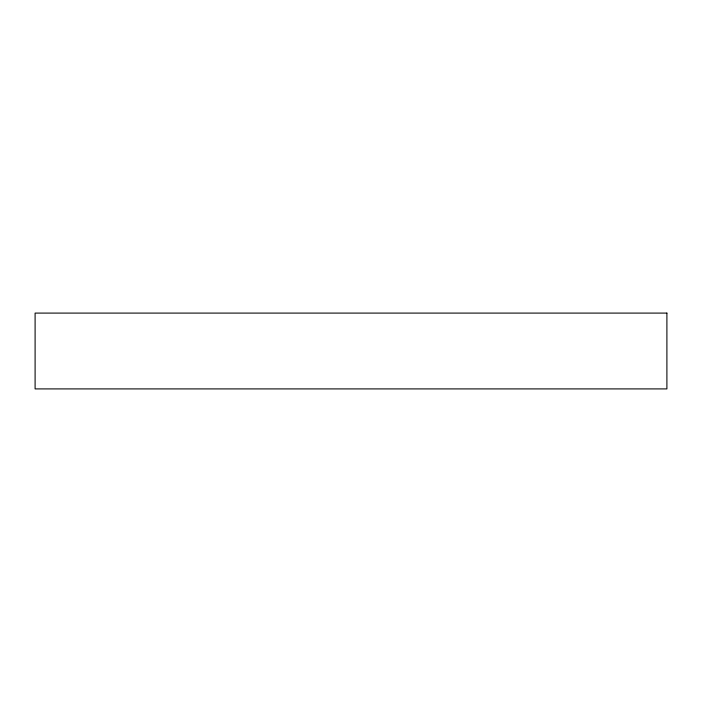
<?xml version="1.0" encoding="UTF-8"?>
<svg xmlns="http://www.w3.org/2000/svg" width="702" height="702" viewBox="0 0 702 702"><rect width="100%" height="100%" fill="white"/><g stroke="black" fill="none" stroke-linecap="round" stroke-linejoin="round"><path stroke-width="1.05" d="M666.9 313.092L35.1 313.092L35.1 388.908L666.9 388.908L666.9 313.092"/></g></svg>
